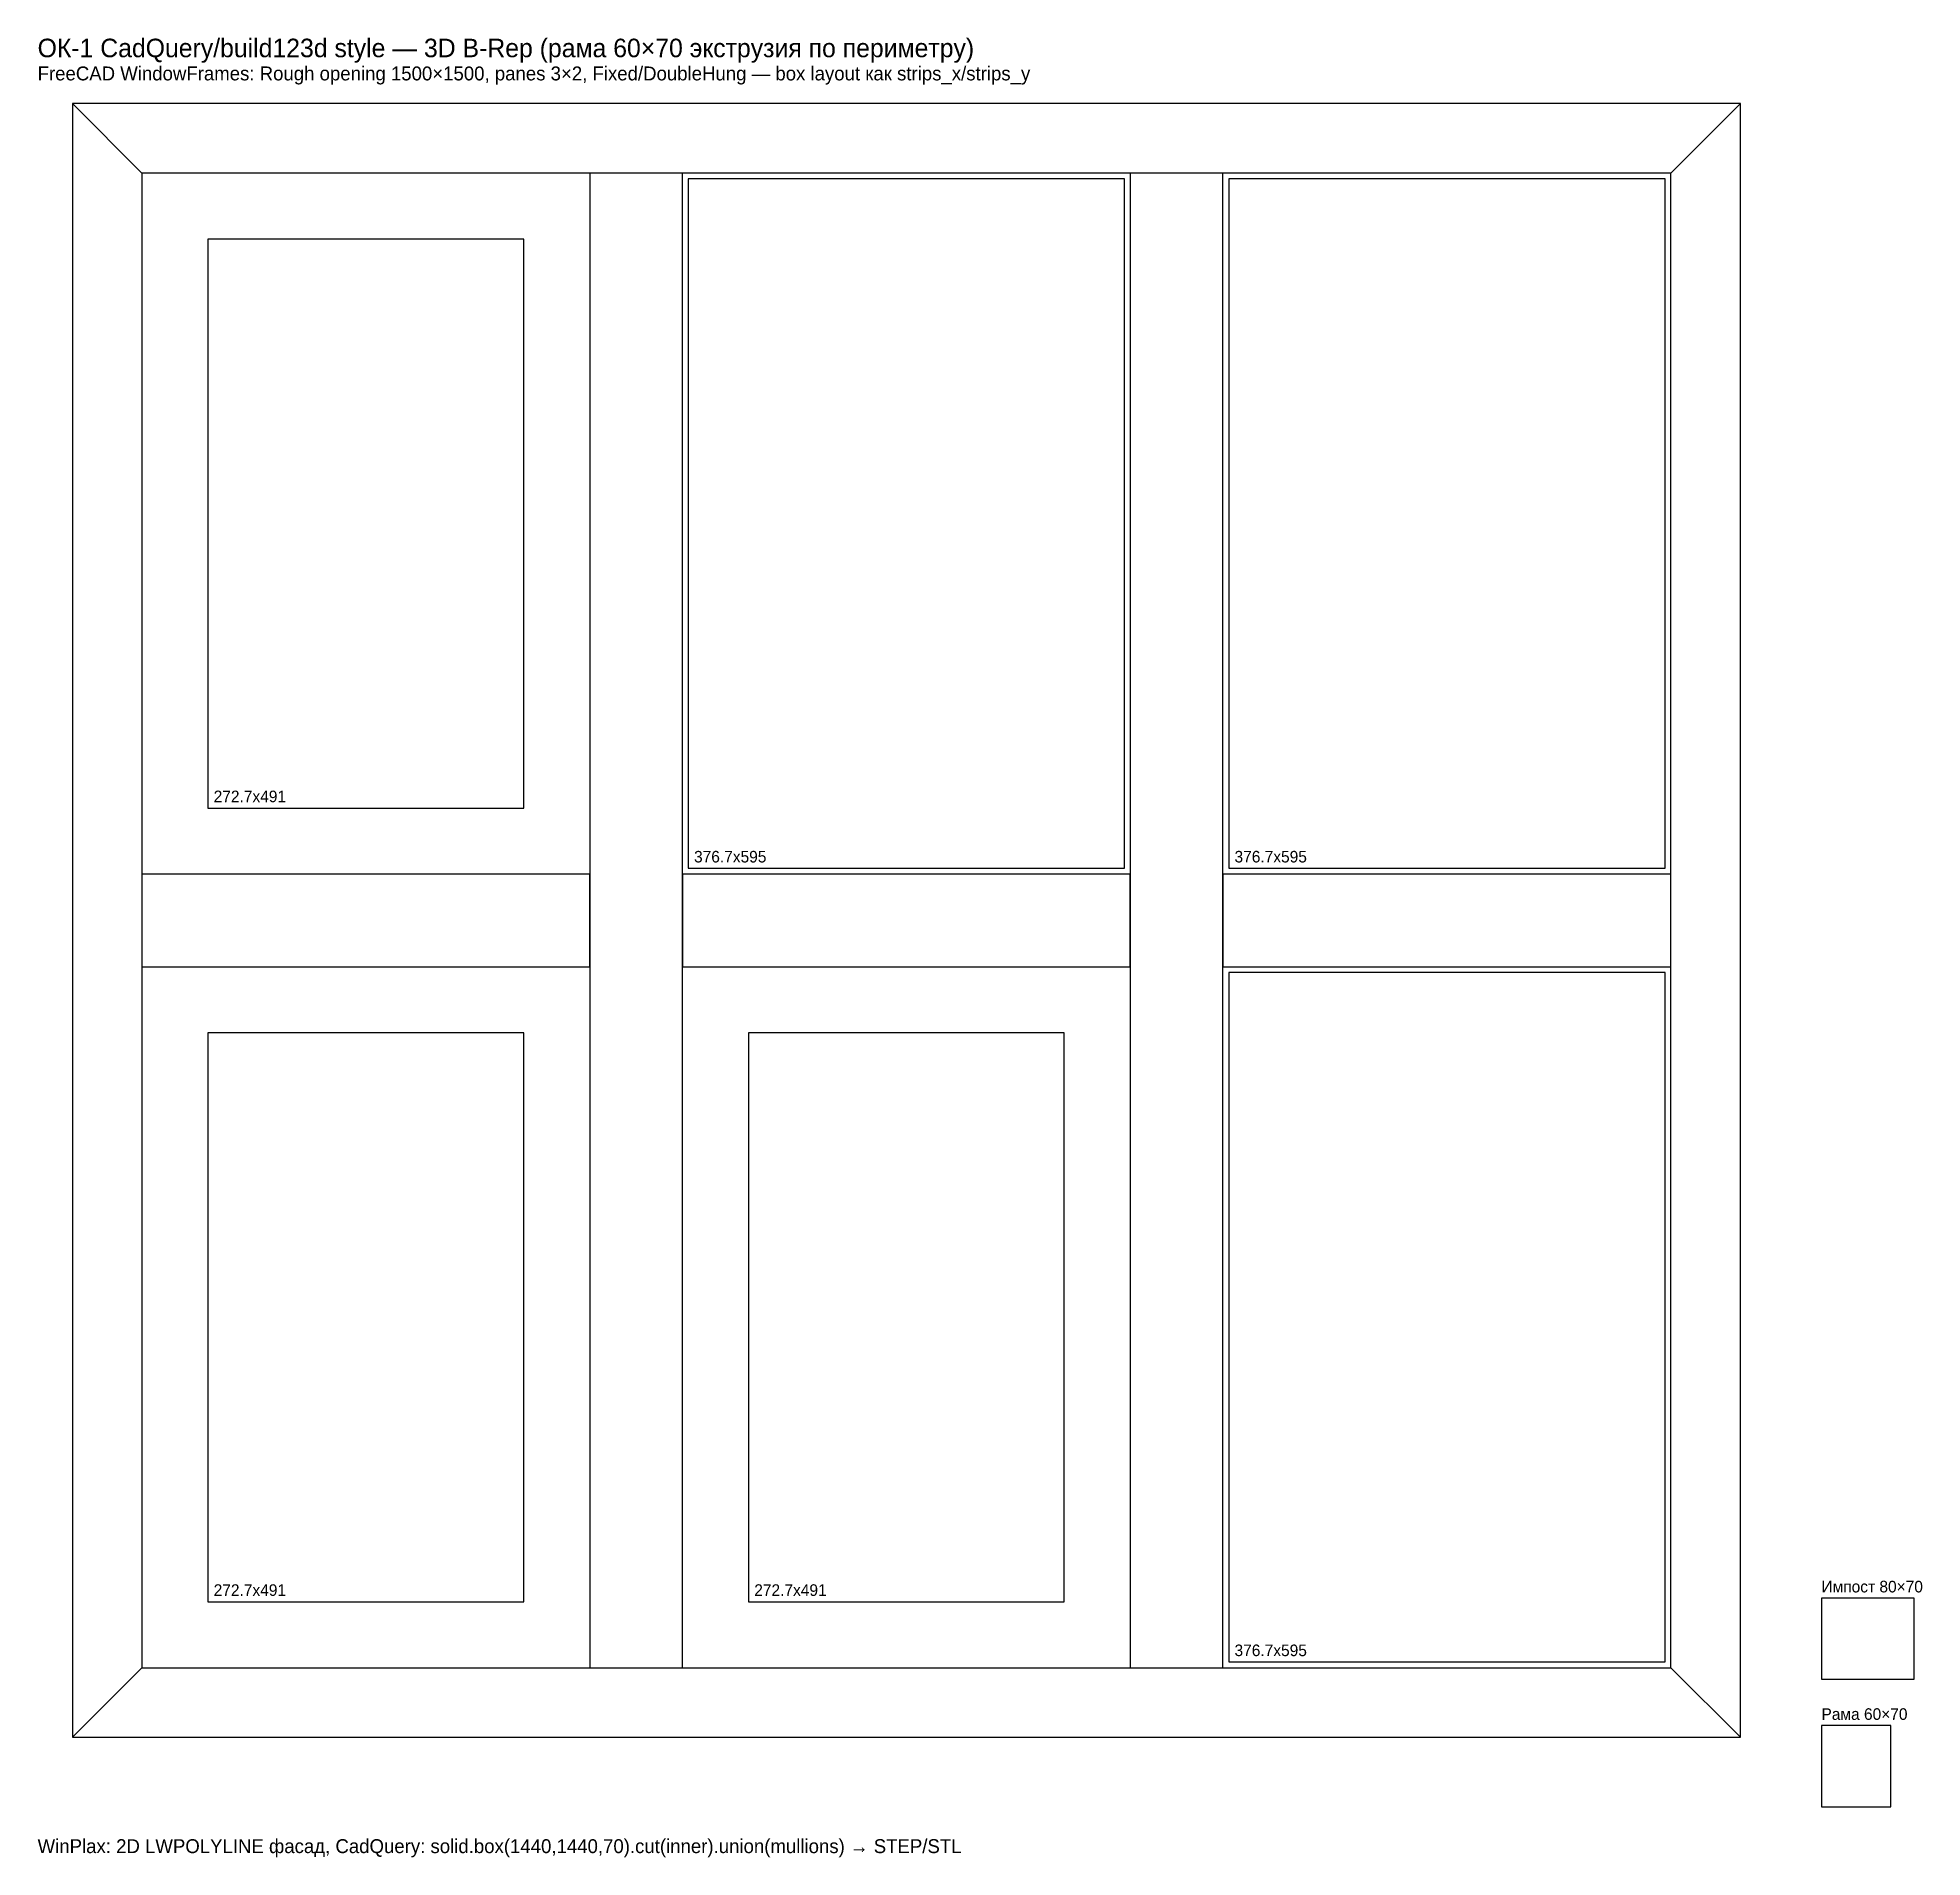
# Model space of a CAD drawing. Header units: metres. Extents: x 0 to 1627, y -44 to 1527.
import ezdxf

# ---------------------------------------------------------------- set-up
doc = ezdxf.new("R2010")
doc.units = ezdxf.units.M
for name, color, linetype in [('CQ_Frame', 7, 'Continuous'), ('CQ_Glass', 3, 'Continuous'), ('CQ_Mullion', 4, 'Continuous')]:
    doc.layers.add(name, color=color, linetype=linetype)

msp = doc.modelspace()

# ---------------------------------------------------------------- linework, layer by layer
at = {"layer": 'CQ_Frame'}
for p, q in [((30, 1470), (90, 1410)), ((1470, 1470), (1410, 1410)), ((30, 60), (90, 120)), ((1470, 60), (1410, 120))]:
    msp.add_line(p, q, dxfattribs=at)
for points in [[(30, 60), (1470, 60), (1470, 1470), (30, 1470)], [(90, 120), (1410, 120), (1410, 1410), (90, 1410)], [(1540, 0), (1600, 0), (1600, 70), (1540, 70)]]:
    msp.add_lwpolyline(points, close=True, dxfattribs=at)
at = {"layer": 'CQ_Glass'}
for points in [[(561.7, 810), (938.3, 810), (938.3, 1405), (561.7, 1405)], [(1028.3, 810), (1405, 810), (1405, 1405), (1028.3, 1405)], [(147, 862), (419.7, 862), (419.7, 1353), (147, 1353)], [(1028.3, 125), (1405, 125), (1405, 720), (1028.3, 720)], [(147, 177), (419.7, 177), (419.7, 668), (147, 668)], [(613.7, 177), (886.3, 177), (886.3, 668), (613.7, 668)]]:
    msp.add_lwpolyline(points, close=True, dxfattribs=at)
at = {"layer": 'CQ_Mullion'}
for points in [[(476.7, 120), (556.7, 120), (556.7, 1410), (476.7, 1410)], [(943.3, 120), (1023.3, 120), (1023.3, 1410), (943.3, 1410)], [(90, 725), (476.7, 725), (476.7, 805), (90, 805)], [(556.7, 725), (943.3, 725), (943.3, 805), (556.7, 805)], [(1023.3, 725), (1410, 725), (1410, 805), (1023.3, 805)], [(1540, 110), (1620, 110), (1620, 180), (1540, 180)]]:
    msp.add_lwpolyline(points, close=True, dxfattribs=at)

# ---------------------------------------------------------------- texts
for s, height, p in [('ОК-1 CadQuery/build123d style — 3D B-Rep (рама 60×70 экструзия по периметру)', 16, (0, 1510)), ('FreeCAD WindowFrames: Rough opening 1500×1500, panes 3×2, Fixed/DoubleHung — box layout как strips_x/strips_y', 12, (0, 1490)), ('WinPlax: 2D LWPOLYLINE фасад, CadQuery: solid.box(1440,1440,70).cut(inner).union(mullions) → STEP/STL', 12, (0, -40))]:
    msp.add_text(s, height=height).set_placement(p)
at = {"layer": 'CQ_Frame'}
msp.add_text('Рама 60×70', height=10, dxfattribs=at).set_placement((1540, 75))
at = {"layer": 'CQ_Glass'}
for s, p in [('272.7х491', (152, 867)), ('376.7х595', (566.7, 815)), ('376.7х595', (1033.3, 815)), ('272.7х491', (152, 182)), ('272.7х491', (618.7, 182)), ('376.7х595', (1033.3, 130))]:
    msp.add_text(s, height=10, dxfattribs=at).set_placement(p)
at = {"layer": 'CQ_Mullion'}
msp.add_text('Импост 80×70', height=10, dxfattribs=at).set_placement((1540, 185))

doc.saveas('drawing.dxf')
